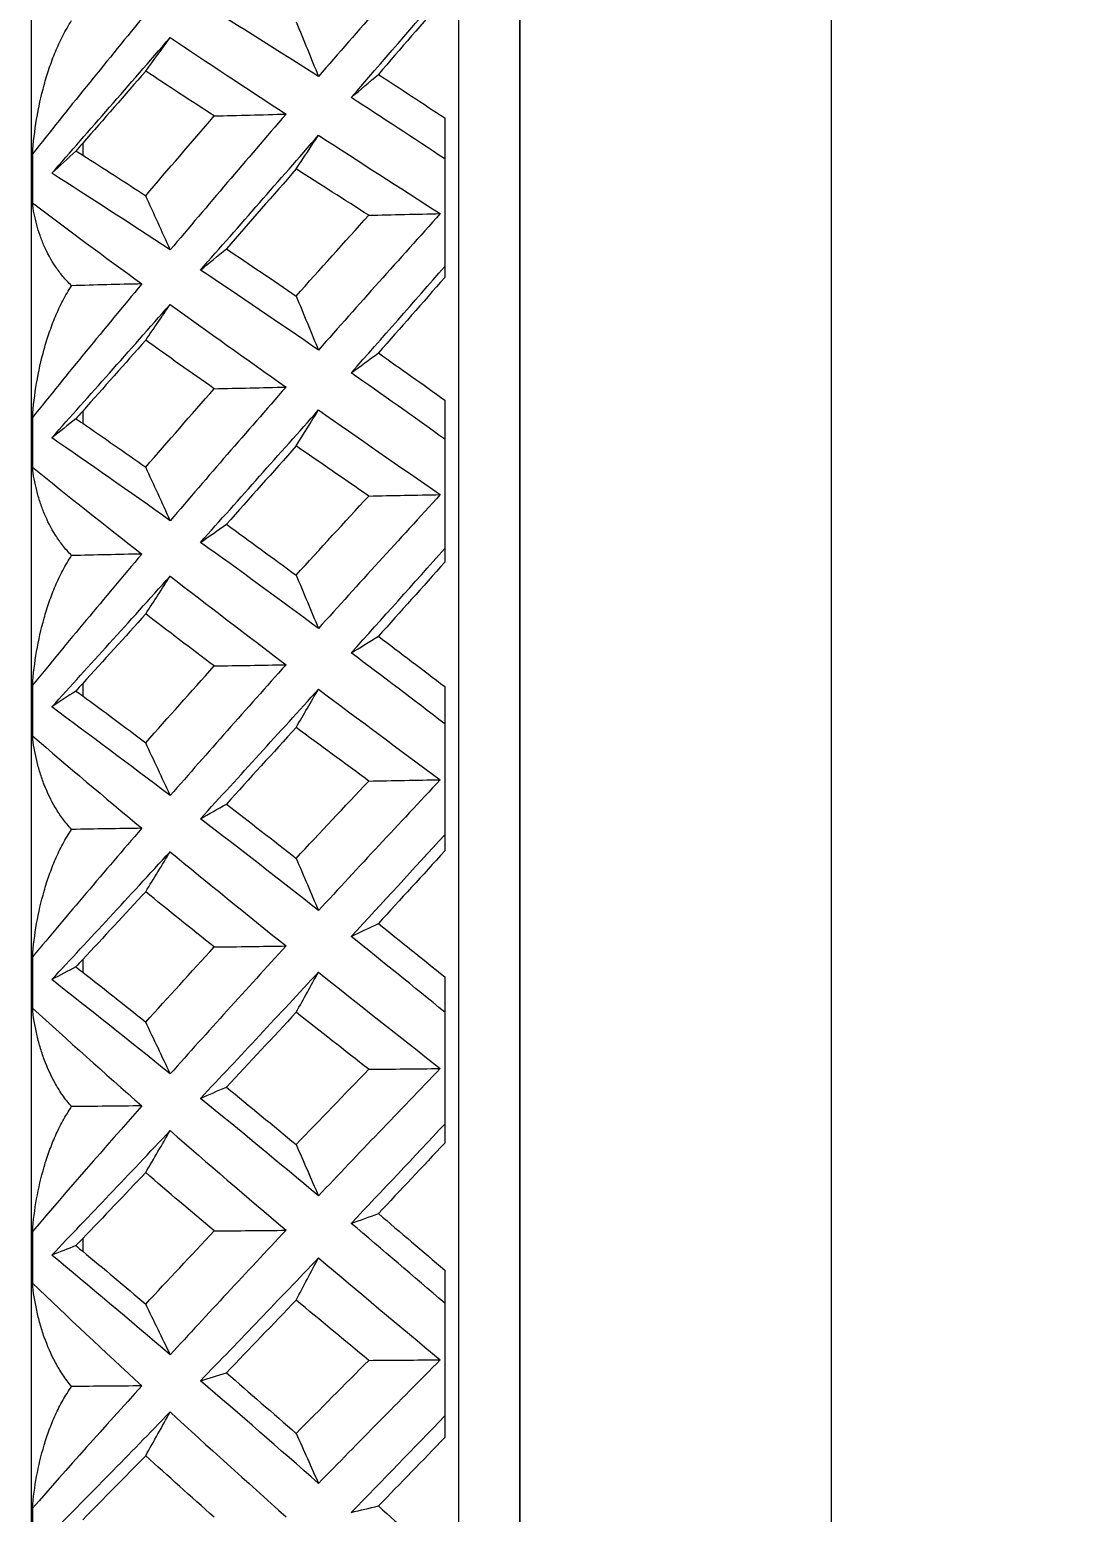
# Model space of a CAD drawing. Extents: x 541 to 1062, y 0 to 382.
# Drawn here: x 780.76 to 789.05, y 280.25 to 292.08 of the extents above; entities that cross this region are included whole.
import ezdxf

# ---------------------------------------------------------------- set-up
doc = ezdxf.new("R2010")
doc.units = 0
doc.header["$LTSCALE"] = 10
doc.header["$MEASUREMENT"] = 0
doc.header["$PDMODE"] = 3
doc.header["$PDSIZE"] = -10
doc.layers.get('0').update_dxf_attribs({"linetype": 'CONTINUOUS'})
doc.layers.get('DEFPOINTS').update_dxf_attribs({"linetype": 'CONTINUOUS'})
doc.layers.add('1', color=7, linetype='CONTINUOUS')
doc.styles.add('Daelim Dimension', font='')
doc.styles.get('Daelim Dimension').set_extended_font_data('NanumGothic')
doc.dimstyles.new('DEFAULT', dxfattribs={"dimscale": 2, "dimtxt": 2, "dimasz": 2, "dimexe": 0, "dimexo": 2, "dimgap": 1, "dimtad": 1, "dimdec": 1, "dimzin": 9, "dimdsep": 46, "dimtxsty": 'Daelim Dimension', "dimcen": 0.5, "dimclrd": 252, "dimclre": 252, "dimclrt": 3, "dimadec": 1, "dimazin": 0, "dimtfac": 1, "dimtdec": 1, "dimtix": 1, "dimtmove": 0, "dimatfit": 3, "dimfxl": 1, "dimtolj": 1, "dimtzin": 1, "dimlwd": 9, "dimlwe": 9, "dimarcsym": 0})

# ---------------------------------------------------------------- blocks, each defined once
blk = doc.blocks.new('*D9')
at = {"color": 5, "linetype": 'ByBlock', "lineweight": 9, "ltscale": 0.5, "transparency": 16777216}
for p, q in [((729.638, 97.539), (729.638, 341.221)), ((733.638, 341.221), (805.042, 341.221)), ((809.042, 265.765), (809.042, 341.221))]:
    blk.add_line(p, q, dxfattribs=at)
at = {"color": 5, "ltscale": 0.5, "transparency": 16777216}
for points in [[(733.638, 341.887), (733.638, 340.554), (729.638, 341.221)], [(805.042, 341.887), (805.042, 340.554), (809.042, 341.221)]]:
    blk.add_solid(points, dxfattribs=at)
at = {"layer": 'DEFPOINTS', "color": 0, "ltscale": 0.5, "transparency": 16777216}
for p in [(809.042, 341.221), (809.042, 261.765), (729.638, 93.539)]:
    blk.add_point(p, dxfattribs=at)
at = {"color": 7, "ltscale": 0.5, "transparency": 16777216, "insert": (769.34, 346.221), "char_height": 6, "attachment_point": 5, "style": 'Daelim Dimension'}
blk.add_mtext('\\A1;79.4', dxfattribs=at)

msp = doc.modelspace()

# ---------------------------------------------------------------- linework, layer by layer
at = {"layer": '1', "color": 7, "linetype": 'Continuous', "lineweight": 18}
for p, q in [((784.182, 321.427), (784.182, 230.722)), ((784.671, 321.427), (784.671, 243.767))]:
    msp.add_line(p, q, dxfattribs=at)
at = {"layer": '1', "color": 7, "linetype": 'Continuous', "lineweight": 13}
for p, q in [((781.183, 291.173), (781.183, 291.078)), ((781.183, 289.035), (781.183, 288.939)), ((781.183, 286.862), (781.183, 286.764)), ((781.183, 284.659), (781.183, 284.56)), ((781.183, 282.433), (781.183, 282.333))]:
    msp.add_line(p, q, dxfattribs=at)
msp.add_open_spline([(787.156, 241.147), (787.156, 241.819), (787.156, 242.524), (787.156, 244), (787.156, 244.772), (787.156, 246.385), (787.156, 247.225), (787.156, 248.976), (787.156, 249.886), (787.156, 251.776), (787.156, 252.755), (787.156, 254.781), (787.156, 255.828), (787.156, 257.987), (787.156, 259.098), (787.156, 261.381), (787.156, 262.552), (787.156, 264.948), (787.156, 266.173), (787.156, 268.668), (787.156, 269.938), (787.156, 272.513), (787.156, 273.819), (787.156, 276.454), (787.156, 277.783), (787.156, 280.454), (787.156, 281.795), (787.156, 284.475), (787.156, 285.814), (787.156, 288.476), (787.156, 289.799), (787.156, 292.414), (787.156, 293.707), (787.156, 296.248), (787.156, 297.496), (787.156, 299.937), (787.156, 301.128), (787.156, 303.443), (787.156, 304.567), (787.156, 306.736), (787.156, 307.781), (787.156, 309.786), (787.156, 310.746), (787.156, 312.574), (787.156, 313.442), (787.156, 315.083), (787.156, 315.856), (787.157, 317.307), (787.157, 317.983), (787.157, 319.241), (787.157, 319.822), (787.157, 320.89), (787.157, 321.377), (787.157, 322.261), (787.157, 322.657), (787.157, 323.365), (787.157, 323.676), (787.157, 324.218), (787.157, 324.449), (787.157, 324.836), (787.157, 324.992), (787.157, 325.238), (787.157, 325.327), (787.157, 325.443), (787.157, 325.47), (787.157, 325.47)], degree=3, knots=[0, 0, 0, 0, 0.03125, 0.03125, 0.0625, 0.0625, 0.09375, 0.09375, 0.125, 0.125, 0.15625, 0.15625, 0.1875, 0.1875, 0.21875, 0.21875, 0.25, 0.25, 0.28125, 0.28125, 0.3125, 0.3125, 0.34375, 0.34375, 0.375, 0.375, 0.40625, 0.40625, 0.4375, 0.4375, 0.46875, 0.46875, 0.5, 0.5, 0.53125, 0.53125, 0.5625, 0.5625, 0.59375, 0.59375, 0.625, 0.625, 0.65625, 0.65625, 0.6875, 0.6875, 0.71875, 0.71875, 0.75, 0.75, 0.78125, 0.78125, 0.8125, 0.8125, 0.84375, 0.84375, 0.875, 0.875, 0.90625, 0.90625, 0.9375, 0.9375, 0.96875, 0.96875, 1, 1, 1, 1], dxfattribs=at)
at = {"layer": '1', "color": 7, "linetype": 'Continuous', "lineweight": 18}
msp.add_rational_spline([(784.671, 243.621), (784.671, 277.589), (784.671, 321.97), (784.671, 321.97)], [1, 0.588455621576, 0.588455621576, 1], degree=3, dxfattribs=at)
for points, knots in [([(780.771, 318.44), (780.771, 318.44), (780.771, 318.167), (780.771, 317.085), (780.771, 316.276), (780.771, 314.154), (780.771, 312.84), (780.771, 309.759), (780.771, 307.992), (780.771, 304.07), (780.771, 301.917), (780.771, 297.306), (780.771, 294.849), (780.771, 289.725), (780.771, 287.059), (780.771, 281.62), (780.771, 278.847), (780.771, 276.074)], [0, 0, 0, 0, 0.125, 0.125, 0.25, 0.25, 0.375, 0.375, 0.5, 0.5, 0.625, 0.625, 0.75, 0.75, 0.875, 0.875, 1, 1, 1, 1]), ([(780.782, 291.087), (780.789, 291.181), (780.801, 291.273), (780.831, 291.457), (780.851, 291.547), (780.888, 291.682), (780.901, 291.726), (780.924, 291.793), (780.932, 291.815), (780.948, 291.859), (780.957, 291.88), (780.984, 291.945), (781.003, 291.988), (781.046, 292.071), (781.069, 292.112), (781.095, 292.151)], [0, 0, 0, 0, 0.25, 0.25, 0.5, 0.5, 0.625, 0.625, 0.6875, 0.6875, 0.75, 0.75, 0.875, 0.875, 1, 1, 1, 1]), ([(781.095, 290.036), (781.069, 290.061), (781.046, 290.085), (781.004, 290.136), (780.984, 290.162), (780.931, 290.241), (780.901, 290.295), (780.864, 290.379), (780.853, 290.408), (780.833, 290.465), (780.824, 290.493), (780.801, 290.58), (780.789, 290.638), (780.782, 290.697)], [0, 0, 0, 0, 0.125, 0.125, 0.25, 0.25, 0.5, 0.5, 0.625, 0.625, 0.75, 0.75, 1, 1, 1, 1]), ([(780.782, 288.985), (780.789, 289.078), (780.801, 289.169), (780.831, 289.35), (780.851, 289.44), (780.888, 289.573), (780.901, 289.617), (780.924, 289.682), (780.932, 289.704), (780.948, 289.747), (780.957, 289.769), (780.984, 289.833), (781.003, 289.875), (781.046, 289.957), (781.069, 289.997), (781.095, 290.036)], [0, 0, 0, 0, 0.25, 0.25, 0.5, 0.5, 0.625, 0.625, 0.6875, 0.6875, 0.75, 0.75, 0.875, 0.875, 1, 1, 1, 1]), ([(781.095, 287.883), (781.069, 287.909), (781.046, 287.935), (781.004, 287.99), (780.984, 288.017), (780.931, 288.101), (780.901, 288.16), (780.864, 288.249), (780.853, 288.279), (780.833, 288.34), (780.824, 288.371), (780.801, 288.463), (780.789, 288.525), (780.782, 288.588)], [0, 0, 0, 0, 0.125, 0.125, 0.25, 0.25, 0.5, 0.5, 0.625, 0.625, 0.75, 0.75, 1, 1, 1, 1]), ([(780.782, 286.848), (780.789, 286.939), (780.801, 287.029), (780.831, 287.207), (780.851, 287.296), (780.888, 287.427), (780.901, 287.47), (780.924, 287.534), (780.932, 287.556), (780.948, 287.599), (780.957, 287.62), (780.984, 287.683), (781.003, 287.724), (781.046, 287.805), (781.069, 287.845), (781.095, 287.883)], [0, 0, 0, 0, 0.25, 0.25, 0.5, 0.5, 0.625, 0.625, 0.6875, 0.6875, 0.75, 0.75, 0.875, 0.875, 1, 1, 1, 1]), ([(781.095, 285.698), (781.069, 285.725), (781.046, 285.753), (781.004, 285.81), (780.984, 285.84), (780.931, 285.929), (780.901, 285.991), (780.864, 286.086), (780.853, 286.118), (780.833, 286.182), (780.824, 286.215), (780.801, 286.312), (780.789, 286.378), (780.782, 286.444)], [0, 0, 0, 0, 0.125, 0.125, 0.25, 0.25, 0.5, 0.5, 0.625, 0.625, 0.75, 0.75, 1, 1, 1, 1]), ([(780.782, 284.681), (780.789, 284.77), (780.801, 284.859), (780.831, 285.034), (780.851, 285.121), (780.888, 285.249), (780.901, 285.292), (780.924, 285.355), (780.932, 285.376), (780.948, 285.418), (780.957, 285.439), (780.984, 285.501), (781.003, 285.542), (781.046, 285.621), (781.069, 285.66), (781.095, 285.698)], [0, 0, 0, 0, 0.25, 0.25, 0.5, 0.5, 0.625, 0.625, 0.6875, 0.6875, 0.75, 0.75, 0.875, 0.875, 1, 1, 1, 1]), ([(781.095, 283.486), (781.069, 283.514), (781.046, 283.544), (781.004, 283.605), (780.984, 283.636), (780.931, 283.73), (780.901, 283.795), (780.864, 283.895), (780.853, 283.929), (780.833, 283.997), (780.824, 284.031), (780.801, 284.133), (780.789, 284.203), (780.782, 284.273)], [0, 0, 0, 0, 0.125, 0.125, 0.25, 0.25, 0.5, 0.5, 0.625, 0.625, 0.75, 0.75, 1, 1, 1, 1]), ([(780.782, 282.49), (780.789, 282.578), (780.801, 282.665), (780.831, 282.836), (780.851, 282.921), (780.888, 283.047), (780.901, 283.089), (780.924, 283.151), (780.932, 283.171), (780.948, 283.212), (780.957, 283.233), (780.984, 283.293), (781.003, 283.333), (781.046, 283.411), (781.069, 283.449), (781.095, 283.486)], [0, 0, 0, 0, 0.25, 0.25, 0.5, 0.5, 0.625, 0.625, 0.6875, 0.6875, 0.75, 0.75, 0.875, 0.875, 1, 1, 1, 1]), ([(781.095, 281.253), (781.069, 281.284), (781.046, 281.315), (781.004, 281.378), (780.984, 281.411), (780.931, 281.51), (780.901, 281.578), (780.864, 281.683), (780.853, 281.718), (780.833, 281.789), (780.824, 281.825), (780.801, 281.933), (780.789, 282.005), (780.782, 282.078)], [0, 0, 0, 0, 0.125, 0.125, 0.25, 0.25, 0.5, 0.5, 0.625, 0.625, 0.75, 0.75, 1, 1, 1, 1]), ([(780.782, 280.282), (780.789, 280.367), (780.801, 280.452), (780.831, 280.62), (780.851, 280.703), (780.888, 280.826), (780.901, 280.866), (780.924, 280.927), (780.932, 280.947), (780.948, 280.987), (780.957, 281.007), (780.984, 281.066), (781.003, 281.105), (781.046, 281.18), (781.069, 281.217), (781.095, 281.253)], [0, 0, 0, 0, 0.25, 0.25, 0.5, 0.5, 0.625, 0.625, 0.6875, 0.6875, 0.75, 0.75, 0.875, 0.875, 1, 1, 1, 1])]:
    msp.add_open_spline(points, degree=3, knots=knots, dxfattribs=at)
for points in [[(784.036, 292.813), (783.707, 292.442), (783.383, 292.073), (783.064, 291.705)], [(783.325, 291.537), (783.574, 291.824), (783.823, 292.112), (784.071, 292.401)], [(784.071, 292.335), (783.895, 292.131), (783.718, 291.926), (783.542, 291.722)], [(783.064, 291.705), (782.751, 291.906), (782.437, 292.102), (782.123, 292.295)], [(781.655, 292.167), (781.355, 291.802), (781.064, 291.442), (780.782, 291.087)], [(782.886, 292.142), (782.946, 291.996), (783.005, 291.851), (783.064, 291.705)], [(780.937, 290.933), (781.236, 291.274), (781.551, 291.635), (781.881, 292.016)], [(781.686, 291.748), (781.751, 291.837), (781.816, 291.926), (781.881, 292.016)], [(781.881, 292.016), (782.18, 291.816), (782.488, 291.612), (782.805, 291.405)], [(781.686, 291.748), (781.518, 291.556), (781.351, 291.364), (781.183, 291.173)], [(782.232, 291.39), (782.046, 291.511), (781.864, 291.63), (781.686, 291.748)], [(783.325, 291.537), (783.398, 291.599), (783.47, 291.66), (783.542, 291.722)], [(783.542, 291.722), (783.718, 291.607), (783.895, 291.491), (784.071, 291.374)], [(784.071, 291.047), (783.823, 291.213), (783.574, 291.376), (783.325, 291.537)], [(781.686, 290.754), (781.865, 290.964), (782.047, 291.176), (782.232, 291.39)], [(782.805, 291.405), (782.488, 291.038), (782.18, 290.676), (781.882, 290.321)], [(782.232, 291.39), (782.423, 291.395), (782.614, 291.4), (782.805, 291.405)], [(784.071, 291.374), (784.071, 290.952), (784.071, 290.528), (784.071, 290.102)], [(781.183, 291.173), (781.165, 291.152), (781.147, 291.131), (781.129, 291.11)], [(782.123, 290.161), (782.437, 290.518), (782.751, 290.876), (783.064, 291.237)], [(782.886, 290.967), (782.946, 291.057), (783.005, 291.147), (783.064, 291.237)], [(783.064, 291.237), (783.383, 291.03), (783.707, 290.821), (784.036, 290.611)], [(780.782, 291.087), (780.782, 290.957), (780.782, 290.827), (780.782, 290.697)], [(781.129, 291.11), (781.065, 291.051), (781.001, 290.992), (780.937, 290.933)], [(781.129, 291.11), (781.147, 291.101), (781.165, 291.09), (781.183, 291.078)], [(781.183, 291.078), (781.351, 290.971), (781.519, 290.863), (781.686, 290.754)], [(781.882, 290.321), (781.551, 290.539), (781.236, 290.742), (780.937, 290.933)], [(782.886, 290.967), (782.701, 290.754), (782.515, 290.542), (782.329, 290.33)], [(783.465, 290.598), (783.27, 290.721), (783.077, 290.845), (782.886, 290.967)], [(780.782, 290.697), (781.064, 290.484), (781.355, 290.269), (781.655, 290.05)], [(781.882, 290.321), (781.817, 290.465), (781.751, 290.61), (781.686, 290.754)], [(782.886, 289.953), (783.077, 290.167), (783.27, 290.382), (783.465, 290.598)], [(784.036, 290.611), (783.707, 290.246), (783.383, 289.883), (783.064, 289.522)], [(783.465, 290.598), (783.655, 290.602), (783.846, 290.607), (784.036, 290.611)], [(782.123, 290.161), (782.192, 290.217), (782.26, 290.274), (782.329, 290.33)], [(782.329, 290.33), (782.515, 290.206), (782.701, 290.08), (782.886, 289.953)], [(783.325, 289.34), (783.574, 289.622), (783.823, 289.905), (784.071, 290.189)], [(783.064, 289.522), (782.751, 289.739), (782.437, 289.952), (782.123, 290.161)], [(784.071, 290.102), (783.895, 289.9), (783.718, 289.699), (783.542, 289.499)], [(781.655, 290.05), (781.355, 289.69), (781.064, 289.335), (780.782, 288.985)], [(781.655, 290.05), (781.468, 290.046), (781.281, 290.041), (781.095, 290.036)], [(782.886, 289.953), (782.946, 289.809), (783.005, 289.665), (783.064, 289.522)], [(780.937, 288.822), (781.236, 289.157), (781.551, 289.512), (781.881, 289.886)], [(781.686, 289.601), (781.751, 289.696), (781.816, 289.791), (781.881, 289.886)], [(781.881, 289.886), (782.18, 289.67), (782.488, 289.451), (782.805, 289.227)], [(781.686, 289.601), (781.518, 289.412), (781.351, 289.223), (781.183, 289.035)], [(782.232, 289.214), (782.046, 289.344), (781.864, 289.473), (781.686, 289.601)], [(783.325, 289.34), (783.398, 289.393), (783.47, 289.446), (783.542, 289.499)], [(783.542, 289.499), (783.718, 289.375), (783.895, 289.25), (784.071, 289.123)], [(784.071, 288.811), (783.823, 288.99), (783.574, 289.166), (783.325, 289.34)], [(781.686, 288.588), (781.865, 288.795), (782.047, 289.003), (782.232, 289.214)], [(782.805, 289.227), (782.488, 288.866), (782.18, 288.51), (781.882, 288.161)], [(782.232, 289.214), (782.423, 289.218), (782.614, 289.223), (782.805, 289.227)], [(784.071, 289.123), (784.071, 288.694), (784.071, 288.263), (784.071, 287.83)], [(781.183, 289.035), (781.165, 289.014), (781.147, 288.994), (781.129, 288.974)], [(782.123, 287.988), (782.437, 288.339), (782.751, 288.691), (783.064, 289.045)], [(782.886, 288.757), (782.946, 288.853), (783.005, 288.949), (783.064, 289.045)], [(783.064, 289.045), (783.383, 288.821), (783.707, 288.596), (784.036, 288.369)], [(780.782, 288.985), (780.782, 288.853), (780.782, 288.721), (780.782, 288.588)], [(781.129, 288.974), (781.065, 288.923), (781.001, 288.872), (780.937, 288.822)], [(781.129, 288.974), (781.147, 288.963), (781.165, 288.951), (781.183, 288.939)], [(781.183, 288.939), (781.351, 288.823), (781.519, 288.706), (781.686, 288.588)], [(781.882, 288.161), (781.551, 288.396), (781.236, 288.616), (780.937, 288.822)], [(782.886, 288.757), (782.701, 288.548), (782.515, 288.34), (782.329, 288.132)], [(783.465, 288.358), (783.27, 288.492), (783.077, 288.625), (782.886, 288.757)], [(780.782, 288.588), (781.064, 288.36), (781.355, 288.129), (781.655, 287.895)], [(781.882, 288.161), (781.817, 288.303), (781.751, 288.446), (781.686, 288.588)], [(782.886, 287.726), (783.077, 287.936), (783.27, 288.147), (783.465, 288.358)], [(784.036, 288.369), (783.707, 288.011), (783.383, 287.655), (783.064, 287.301)], [(783.465, 288.358), (783.655, 288.362), (783.846, 288.365), (784.036, 288.369)], [(782.123, 287.988), (782.192, 288.036), (782.26, 288.084), (782.329, 288.132)], [(782.329, 288.132), (782.515, 287.998), (782.701, 287.863), (782.886, 287.726)], [(783.064, 287.301), (782.751, 287.534), (782.437, 287.763), (782.123, 287.988)], [(783.325, 287.106), (783.574, 287.383), (783.823, 287.66), (784.071, 287.939)], [(781.655, 287.895), (781.355, 287.541), (781.064, 287.192), (780.782, 286.848)], [(781.655, 287.895), (781.468, 287.891), (781.281, 287.887), (781.095, 287.883)], [(784.071, 287.83), (783.895, 287.632), (783.718, 287.435), (783.542, 287.239)], [(780.937, 286.675), (781.236, 287.004), (781.551, 287.352), (781.881, 287.719)], [(781.686, 287.417), (781.751, 287.517), (781.816, 287.618), (781.881, 287.719)], [(781.881, 287.719), (782.18, 287.487), (782.488, 287.252), (782.805, 287.012)], [(782.886, 287.726), (782.946, 287.584), (783.005, 287.443), (783.064, 287.301)], [(781.686, 287.417), (781.518, 287.231), (781.351, 287.046), (781.183, 286.862)], [(782.232, 287.002), (782.046, 287.142), (781.864, 287.28), (781.686, 287.417)], [(783.325, 287.106), (783.398, 287.15), (783.47, 287.195), (783.542, 287.239)], [(783.542, 287.239), (783.718, 287.106), (783.895, 286.972), (784.071, 286.837)], [(784.071, 286.54), (783.823, 286.731), (783.574, 286.92), (783.325, 287.106)], [(781.686, 286.389), (781.865, 286.591), (782.047, 286.795), (782.232, 287.002)], [(782.805, 287.012), (782.488, 286.658), (782.18, 286.31), (781.882, 285.968)], [(782.232, 287.002), (782.423, 287.005), (782.614, 287.009), (782.805, 287.012)], [(780.782, 286.848), (780.782, 286.713), (780.782, 286.579), (780.782, 286.444)], [(781.129, 286.802), (781.065, 286.76), (781.001, 286.718), (780.937, 286.675)], [(781.183, 286.862), (781.165, 286.842), (781.147, 286.822), (781.129, 286.802)], [(781.129, 286.802), (781.147, 286.791), (781.165, 286.778), (781.183, 286.764)], [(781.183, 286.764), (781.351, 286.64), (781.519, 286.515), (781.686, 286.389)], [(782.123, 285.783), (782.437, 286.126), (782.751, 286.47), (783.064, 286.817)], [(782.886, 286.512), (782.946, 286.614), (783.005, 286.715), (783.064, 286.817)], [(783.064, 286.817), (783.383, 286.578), (783.707, 286.336), (784.036, 286.094)], [(784.071, 286.837), (784.071, 286.401), (784.071, 285.964), (784.071, 285.526)], [(781.882, 285.968), (781.551, 286.219), (781.236, 286.454), (780.937, 286.675)], [(782.886, 286.512), (782.701, 286.308), (782.515, 286.104), (782.329, 285.9)], [(783.465, 286.084), (783.27, 286.228), (783.077, 286.37), (782.886, 286.512)], [(780.782, 286.444), (781.064, 286.202), (781.355, 285.956), (781.655, 285.707)], [(781.882, 285.968), (781.817, 286.108), (781.751, 286.248), (781.686, 286.389)], [(782.886, 285.467), (783.077, 285.672), (783.27, 285.878), (783.465, 286.084)], [(784.036, 286.094), (783.707, 285.744), (783.383, 285.396), (783.064, 285.05)], [(783.465, 286.084), (783.655, 286.087), (783.846, 286.091), (784.036, 286.094)], [(782.123, 285.783), (782.192, 285.822), (782.26, 285.861), (782.329, 285.9)], [(782.329, 285.9), (782.515, 285.757), (782.701, 285.613), (782.886, 285.467)], [(781.655, 285.707), (781.355, 285.36), (781.064, 285.018), (780.782, 284.681)], [(781.655, 285.707), (781.468, 285.704), (781.281, 285.701), (781.095, 285.698)], [(783.064, 285.05), (782.751, 285.298), (782.437, 285.543), (782.123, 285.783)], [(783.325, 284.843), (783.574, 285.113), (783.823, 285.384), (784.071, 285.656)], [(780.937, 284.5), (781.236, 284.821), (781.551, 285.161), (781.881, 285.52)], [(781.686, 285.201), (781.751, 285.307), (781.816, 285.413), (781.881, 285.52)], [(781.881, 285.52), (782.18, 285.273), (782.488, 285.023), (782.805, 284.768)], [(782.886, 285.467), (782.946, 285.328), (783.005, 285.189), (783.064, 285.05)], [(784.071, 285.526), (783.895, 285.332), (783.718, 285.14), (783.542, 284.948)], [(781.686, 285.201), (781.518, 285.02), (781.351, 284.839), (781.183, 284.659)], [(782.232, 284.76), (782.046, 284.908), (781.864, 285.055), (781.686, 285.201)], [(783.325, 284.843), (783.398, 284.878), (783.47, 284.913), (783.542, 284.948)], [(783.542, 284.948), (783.718, 284.806), (783.895, 284.664), (784.071, 284.521)], [(781.686, 284.161), (781.865, 284.358), (782.047, 284.558), (782.232, 284.76)], [(782.805, 284.768), (782.488, 284.422), (782.18, 284.082), (781.882, 283.747)], [(782.232, 284.76), (782.423, 284.762), (782.614, 284.765), (782.805, 284.768)], [(784.071, 284.24), (783.823, 284.443), (783.574, 284.644), (783.325, 284.843)], [(780.782, 284.681), (780.782, 284.545), (780.782, 284.409), (780.782, 284.273)], [(781.183, 284.659), (781.165, 284.64), (781.147, 284.62), (781.129, 284.601)], [(781.129, 284.601), (781.065, 284.568), (781.001, 284.534), (780.937, 284.5)], [(781.882, 283.747), (781.551, 284.014), (781.236, 284.265), (780.937, 284.5)], [(781.129, 284.601), (781.147, 284.588), (781.165, 284.575), (781.183, 284.56)], [(781.183, 284.56), (781.351, 284.428), (781.519, 284.295), (781.686, 284.161)], [(782.123, 283.552), (782.437, 283.885), (782.751, 284.222), (783.064, 284.56)], [(782.886, 284.239), (782.946, 284.346), (783.005, 284.453), (783.064, 284.56)], [(783.064, 284.56), (783.383, 284.305), (783.707, 284.049), (784.036, 283.79)], [(784.071, 284.521), (784.071, 284.08), (784.071, 283.638), (784.071, 283.196)], [(780.782, 284.273), (781.064, 284.016), (781.355, 283.756), (781.655, 283.492)], [(781.882, 283.747), (781.817, 283.885), (781.751, 284.023), (781.686, 284.161)], [(782.886, 284.239), (782.701, 284.039), (782.515, 283.84), (782.329, 283.642)], [(783.465, 283.784), (783.27, 283.936), (783.077, 284.088), (782.886, 284.239)], [(784.036, 283.79), (783.707, 283.45), (783.383, 283.111), (783.064, 282.774)], [(783.465, 283.784), (783.655, 283.786), (783.846, 283.788), (784.036, 283.79)], [(782.886, 283.183), (783.077, 283.382), (783.27, 283.583), (783.465, 283.784)], [(782.123, 283.552), (782.192, 283.582), (782.26, 283.612), (782.329, 283.642)], [(782.329, 283.642), (782.515, 283.49), (782.701, 283.337), (782.886, 283.183)], [(781.655, 283.492), (781.355, 283.154), (781.064, 282.82), (780.782, 282.49)], [(781.655, 283.492), (781.468, 283.49), (781.281, 283.488), (781.095, 283.486)], [(783.064, 282.774), (782.751, 283.037), (782.437, 283.296), (782.123, 283.552)], [(783.325, 282.555), (783.574, 282.818), (783.823, 283.082), (784.071, 283.347)], [(780.937, 282.302), (781.236, 282.614), (781.551, 282.945), (781.881, 283.295)], [(781.686, 282.96), (781.751, 283.072), (781.816, 283.183), (781.881, 283.295)], [(781.881, 283.295), (782.18, 283.034), (782.488, 282.769), (782.805, 282.5)], [(782.886, 283.183), (782.946, 283.047), (783.005, 282.91), (783.064, 282.774)], [(784.071, 283.196), (783.895, 283.007), (783.718, 282.82), (783.542, 282.633)], [(781.686, 282.96), (781.518, 282.784), (781.351, 282.608), (781.183, 282.433)], [(782.232, 282.494), (782.046, 282.651), (781.864, 282.806), (781.686, 282.96)], [(783.325, 282.555), (783.398, 282.581), (783.47, 282.607), (783.542, 282.633)], [(783.542, 282.633), (783.718, 282.483), (783.895, 282.333), (784.071, 282.181)], [(780.782, 282.49), (780.782, 282.353), (780.782, 282.216), (780.782, 282.078)], [(781.686, 281.911), (781.865, 282.103), (782.047, 282.297), (782.232, 282.494)], [(782.805, 282.5), (782.488, 282.163), (782.18, 281.832), (781.882, 281.506)], [(782.232, 282.494), (782.423, 282.496), (782.614, 282.498), (782.805, 282.5)], [(784.071, 281.918), (783.823, 282.133), (783.574, 282.345), (783.325, 282.555)], [(781.129, 282.377), (781.065, 282.352), (781.001, 282.327), (780.937, 282.302)], [(781.183, 282.433), (781.165, 282.414), (781.147, 282.395), (781.129, 282.377)], [(781.129, 282.377), (781.147, 282.363), (781.165, 282.348), (781.183, 282.333)], [(781.882, 281.506), (781.551, 281.788), (781.236, 282.053), (780.937, 282.302)], [(781.183, 282.333), (781.351, 282.193), (781.519, 282.052), (781.686, 281.911)], [(782.123, 281.299), (782.437, 281.624), (782.751, 281.95), (783.064, 282.28)], [(782.886, 281.943), (782.946, 282.055), (783.005, 282.168), (783.064, 282.28)], [(783.064, 282.28), (783.383, 282.01), (783.707, 281.739), (784.036, 281.466)], [(784.071, 282.181), (784.071, 281.737), (784.071, 281.292), (784.071, 280.846)], [(780.782, 282.078), (781.064, 281.808), (781.355, 281.535), (781.655, 281.258)], [(781.882, 281.506), (781.817, 281.641), (781.751, 281.776), (781.686, 281.911)], [(782.886, 281.943), (782.701, 281.749), (782.515, 281.555), (782.329, 281.363)], [(783.465, 281.462), (783.27, 281.623), (783.077, 281.783), (782.886, 281.943)], [(782.886, 280.879), (783.077, 281.072), (783.27, 281.267), (783.465, 281.462)], [(784.036, 281.466), (783.707, 281.136), (783.383, 280.807), (783.064, 280.48)], [(783.465, 281.462), (783.655, 281.463), (783.846, 281.465), (784.036, 281.466)], [(782.123, 281.299), (782.192, 281.32), (782.26, 281.342), (782.329, 281.363)], [(782.329, 281.363), (782.515, 281.202), (782.701, 281.041), (782.886, 280.879)], [(781.655, 281.258), (781.355, 280.928), (781.064, 280.603), (780.782, 280.282)], [(781.655, 281.258), (781.468, 281.256), (781.281, 281.255), (781.095, 281.253)], [(783.064, 280.48), (782.751, 280.757), (782.437, 281.03), (782.123, 281.299)], [(780.937, 280.087), (781.236, 280.389), (781.551, 280.71), (781.881, 281.05)], [(781.686, 280.701), (781.751, 280.817), (781.816, 280.934), (781.881, 281.05)], [(781.881, 281.05), (782.18, 280.776), (782.488, 280.497), (782.805, 280.214)], [(783.325, 280.249), (783.574, 280.504), (783.823, 280.76), (784.071, 281.018)], [(782.886, 280.879), (782.946, 280.746), (783.005, 280.613), (783.064, 280.48)], [(784.071, 280.846), (783.895, 280.663), (783.718, 280.481), (783.542, 280.3)], [(781.686, 280.701), (781.518, 280.53), (781.351, 280.359), (781.183, 280.189)], [(782.232, 280.21), (782.046, 280.376), (781.864, 280.539), (781.686, 280.701)], [(780.782, 280.282), (780.782, 280.144), (780.782, 280.006), (780.782, 279.867)], [(783.325, 280.249), (783.398, 280.266), (783.47, 280.283), (783.542, 280.3)], [(783.542, 280.3), (783.718, 280.143), (783.895, 279.984), (784.071, 279.825)]]:
    msp.add_open_spline(points, degree=3, dxfattribs=at)

# ---------------------------------------------------------------- dimensions: what is measured, and where the dimension line sits
at = {"ltscale": 0.5}
dim = msp.add_linear_dim(base=(809.042, 341.221), p1=(729.638, 93.539), p2=(809.042, 261.765), dimstyle='DEFAULT', override={"dimtxt": 3, "dimclrd": 5, "dimclre": 5, "dimclrt": 7, "dimfxl": 1.25, "dimarcsym": 1}, dxfattribs=at)
dim.commit()
dim.dimension.update_dxf_attribs({"geometry": '*D9', "text_midpoint": (769.34, 346.221)})

doc.saveas('drawing.dxf')
